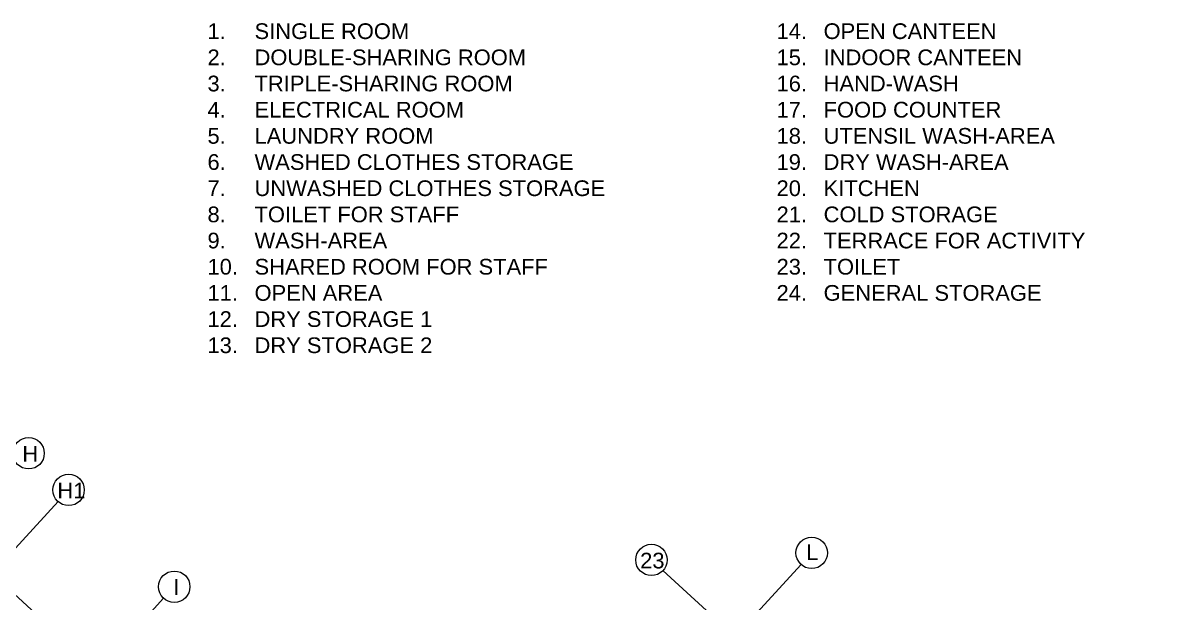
# Model space of a CAD drawing. Header units: metres. Extents: x 750 to 3116, y -341 to 1465.
# Drawn here: x 1627.66 to 1664.4, y 924.18 to 942.64 of the extents above; entities that cross this region are included whole.
import ezdxf

# ---------------------------------------------------------------- set-up
doc = ezdxf.new("R2010")
doc.units = ezdxf.units.M
doc.layers.add('Centre Line', color=7, linetype='Continuous', lineweight=13)
doc.layers.add('Text', color=7, linetype='Continuous')
doc.styles.get("Standard").update_dxf_attribs({"font": 'arial.ttf'})

msp = doc.modelspace()

# ---------------------------------------------------------------- linework, layer by layer
at = {"layer": 'Centre Line', "color": 30, "true_color": 0xf26722}
for p, q in [((1654.597, 899.53), (1623.096, 928.384)), ((1628.773, 927.408), (1601.684, 897.834)), ((1652.455, 925.403), (1628.635, 899.398)), ((1664.403, 910.235), (1648.054, 925.21)), ((1632.139, 924.325), (1605.05, 894.751))]:
    msp.add_line(p, q, dxfattribs=at)
for centre in [(1627.835, 928.945), (1629.11, 927.777), (1647.686, 925.548), (1652.793, 925.772), (1632.477, 924.693)]:
    msp.add_circle(centre, 0.5, dxfattribs=at)

# ---------------------------------------------------------------- texts
at = {"layer": 'Text', "color": 30, "true_color": 0xf26722}
note = msp.add_mtext_dynamic_manual_height_columns('\\pi-1.5,l1.5,t1.5;1.^ISINGLE ROOM\\P2.^IDOUBLE-SHARING ROOM\\P3.^ITRIPLE-SHARING ROOM\\P4.^IELECTRICAL ROOM\\P5.^ILAUNDRY ROOM\\P6.^IWASHED CLOTHES STORAGE\\P7.^IUNWASHED CLOTHES STORAGE\\P8.^ITOILET FOR STAFF\\P9.^IWASH-AREA\\P10.^ISHARED ROOM FOR STAFF\\P11.^IOPEN AREA\\P12.^IDRY STORAGE 1\\P', width=12.80733, gutter_width=5.33, heights=[10.287, 0], dxfattribs=dict(at, insert=(1633.536, 942.636), char_height=0.5, attachment_point=1))
for column, words in zip(note.columns.linked_columns, ['\\pi-1.5,l1.5,t1.5;13.^IDRY STORAGE 2\\P14.^IOPEN CANTEEN\\P15.^IINDOOR CANTEEN\\P16.^IHAND-WASH \\P17.^IFOOD COUNTER\\P18.^IUTENSIL WASH-AREA\\P19.^IDRY WASH-AREA\\P20.^IKITCHEN\\P21.^ICOLD STORAGE\\P22.^ITERRACE FOR ACTIVITY\\P23.^ITOILET\\P24.^IGENERAL STORAGE']):
    column.text = words
at = {"layer": 'Text', "color": 30, "true_color": 0xf26722, "char_height": 0.5, "attachment_point": 1}
for s, insert in [('H', (1627.636, 929.174)), ('H1', (1628.751, 928.006)), ('L', (1652.622, 926.044)), ('23', (1647.326, 925.777)), ('I', (1632.446, 924.936))]:
    msp.add_mtext_dynamic_manual_height_columns(s, width=0.83687, gutter_width=12.5, heights=[0], dxfattribs=dict(at, insert=insert))

doc.saveas('drawing.dxf')
